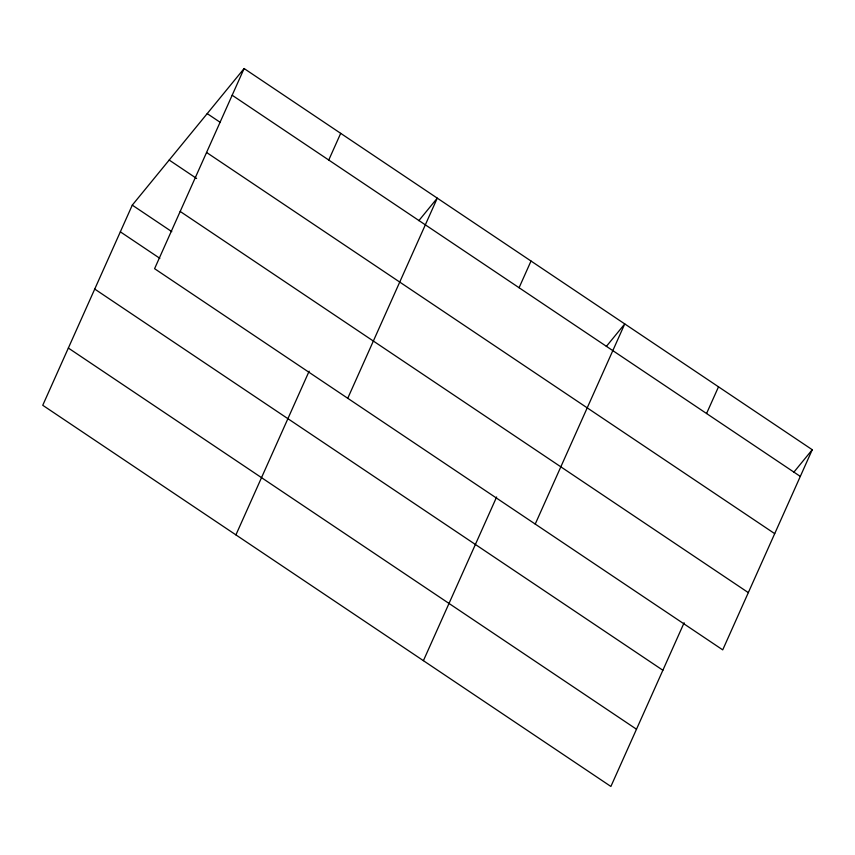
<?xml version="1.0" encoding="UTF-8"?>
<svg xmlns="http://www.w3.org/2000/svg" width="855" height="855" viewBox="0 0 855 855"><rect width="100%" height="100%" fill="white"/><g stroke="black" fill="none" stroke-linecap="round" stroke-linejoin="round"><path stroke-width="1.28" d="M244.113 68.539L154.584 268.684L722.721 649.864L812.25 449.719L244.113 68.539L132.279 205.136L42.75 405.281L610.887 786.461L684.118 622.761M328.748 160.035L340.696 133.337M235.916 534.888L309.147 371.177M347.75 398.28L437.279 198.136L418.822 220.675M519.081 287.729L531.019 261.032M423.407 660.669L496.637 496.969M535.23 524.072L624.759 323.927L606.313 346.467M706.561 413.521L718.51 386.823M793.793 472.259L812.25 449.719M232.165 95.236L800.312 476.417M207.209 113.619L220.376 122.447M206.568 152.468L774.705 533.648M169.183 160.056L196.618 178.471M180.181 211.442L748.328 592.622M132.279 205.136L171.791 231.652M120.341 231.833L159.853 258.349M94.734 289.076L662.871 670.256M68.357 348.049L636.494 729.23"/></g></svg>
